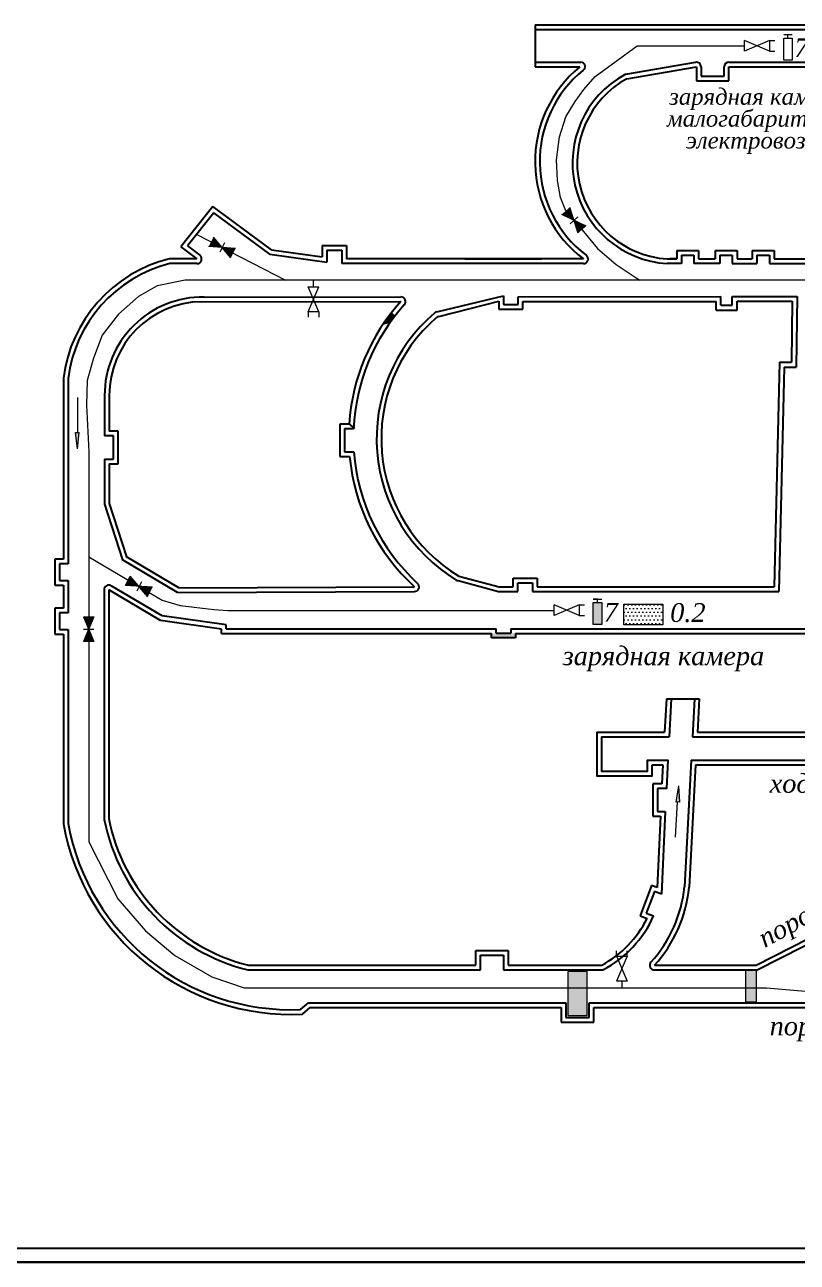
# Model space of a CAD drawing. Header units: millimetres. Extents: x -233 to 1249, y -32 to 414.
# Drawn here: x 20.4 to 185.4, y -32.4 to 231.8 of the extents above; entities that cross this region are included whole.
import ezdxf

# ---------------------------------------------------------------- set-up
doc = ezdxf.new("R2010")
doc.units = ezdxf.units.MM
for name, color, linetype, lineweight in [('Перемычки', 1, 'Continuous', 20), ('ПОТ', 1, 'Continuous', 20), ('Струя', 1, 'Continuous', 20)]:
    doc.layers.add(name, color=color, linetype=linetype, lineweight=lineweight)
doc.styles.get("Standard").update_dxf_attribs({"font": 'timesi.ttf'})

msp = doc.modelspace()

# ---------------------------------------------------------------- hatches: boundary and pattern name
for points in [[(99.52, 169.71), (98.76, 170.37, 0.018947), (96.84, 167.71), (98.29, 168.06, -0.012167)], [(125.23, 101.87), (120.05, 101.87), (120.05, 100.87), (125.23, 100.87)]]:
    msp.add_hatch(color=3).paths.add_polyline_path(points)
at = {"layer": 'Перемычки'}
for points in [[(136.39, 20.25), (140.49, 20.25), (140.49, 29.63), (136.39, 29.63)], [(174.31, 23.2), (176.64, 23.2), (176.64, 29.89), (174.31, 29.89)]]:
    msp.add_hatch(color=1, dxfattribs=at).paths.add_polyline_path(points)
at = {"layer": 'ПОТ'}
h = msp.add_hatch(color=256, dxfattribs=at)
h.paths.add_polyline_path([(137.68, 190.06), (135.92, 192.06), (135.07, 191.31)])
h.paths.add_polyline_path([(137.68, 190.06), (136.77, 192.81), (135.92, 192.06)])
h = msp.add_hatch(color=256, dxfattribs=at)
h.paths.add_polyline_path([(139.45, 188.06), (140.3, 188.81), (137.68, 190.06)])
h.paths.add_polyline_path([(138.6, 187.31), (139.45, 188.06), (137.68, 190.06)])
h = msp.add_hatch(color=256, dxfattribs=at)
h.paths.add_polyline_path([(62.56, 184.23), (60.18, 185.43), (59.67, 184.42)])
h.paths.add_polyline_path([(62.56, 184.23), (60.68, 186.44), (60.18, 185.43)])
h = msp.add_hatch(color=256, dxfattribs=at)
h.paths.add_polyline_path([(64.93, 183.04), (65.44, 184.05), (62.56, 184.23)])
h.paths.add_polyline_path([(64.43, 182.02), (64.93, 183.04), (62.56, 184.23)])
h = msp.add_hatch(color=256, dxfattribs=at)
h.paths.add_polyline_path([(44.82, 111.87), (42.44, 113.06), (41.93, 112.05)])
h.paths.add_polyline_path([(44.82, 111.87), (42.94, 114.08), (42.44, 113.06)])
h = msp.add_hatch(color=256, dxfattribs=at)
h.paths.add_polyline_path([(47.19, 110.67), (47.7, 111.69), (44.82, 111.87)])
h.paths.add_polyline_path([(46.69, 109.66), (47.19, 110.67), (44.82, 111.87)])
msp.add_hatch(color=1, dxfattribs=at).paths.add_polyline_path([(143.62, 108.42), (141.79, 108.42), (141.79, 103.72), (143.62, 103.72)])
h = msp.add_hatch(dxfattribs=at)
h.set_pattern_fill('DOTS', color=256, scale=0.5, style=0)
h.paths.add_polyline_path([(156.66, 108.12), (148.3, 108.12), (148.3, 103.7), (156.66, 103.7)])
h = msp.add_hatch(color=256, dxfattribs=at)
h.paths.add_polyline_path([(34.06, 105.41), (32.92, 105.41), (34.06, 102.75)])
h.paths.add_polyline_path([(35.19, 105.41), (34.06, 105.41), (34.06, 102.75)])
h = msp.add_hatch(color=256, dxfattribs=at)
h.paths.add_polyline_path([(34.06, 102.75), (34.06, 100.09), (35.19, 100.09)])
h.paths.add_polyline_path([(34.06, 102.75), (32.92, 100.09), (34.06, 100.09)])
at = {"layer": 'Струя'}
for points in [[(31.64, 141.25), (32.05, 144.73), (31.23, 144.73)], [(159.41, 65.88), (160.22, 65.83), (160.03, 69.32)]]:
    msp.add_hatch(color=1, dxfattribs=at).paths.add_polyline_path(points)

# ---------------------------------------------------------------- linework, layer by layer
for p, q in [((129.43, 231.79), (253.56, 231.77)), ((129.43, 231.79), (129.43, 222.79)), ((129.43, 230.79), (253.75, 230.77)), ((129.43, 223.79), (139.17, 223.79)), ((129.43, 222.79), (138.95, 222.79)), ((148.75, 221.24), (163.62, 223.77)), ((148.95, 220.26), (163.83, 222.79)), ((163.83, 222.79), (163.83, 219.82)), ((164.83, 222.79), (164.83, 220.82)), ((169.76, 220.82), (169.76, 222.79)), ((170.76, 223.79), (208.23, 223.79)), ((170.76, 222.79), (207.21, 222.79)), ((170.76, 219.82), (170.76, 222.79)), ((163.83, 219.82), (170.76, 219.82)), ((164.83, 220.82), (169.76, 220.82)), ((60.59, 193.01), (53.73, 184.4)), ((73.1, 183.77), (60.59, 193.01)), ((60.77, 191.63), (55.15, 184.58)), ((72.71, 182.82), (60.77, 191.63)), ((53.73, 184.4), (57.18, 181.79)), ((55.15, 184.58), (57.78, 182.59)), ((72.71, 182.82), (84.89, 181.07)), ((73.1, 183.77), (83.89, 182.22)), ((83.89, 184.65), (83.89, 182.22)), ((83.89, 184.65), (89.14, 184.65)), ((84.89, 183.65), (88.14, 183.65)), ((84.89, 183.65), (84.89, 181.07)), ((88.14, 183.65), (88.14, 180.79)), ((89.14, 184.65), (89.14, 181.79)), ((159.65, 183.61), (159.65, 181.79)), ((159.65, 183.61), (164.31, 183.61)), ((160.65, 182.61), (160.65, 180.79)), ((160.65, 182.61), (163.31, 182.61)), ((163.31, 182.61), (163.31, 180.79)), ((164.31, 183.61), (164.31, 181.79)), ((167.84, 183.61), (167.84, 181.79)), ((167.84, 183.61), (172.5, 183.61)), ((168.84, 182.61), (171.5, 182.61)), ((168.84, 182.61), (168.84, 180.79)), ((171.5, 182.61), (171.5, 180.79)), ((172.5, 183.61), (172.5, 181.79)), ((175.76, 183.61), (175.76, 181.79)), ((175.76, 183.61), (180.42, 183.61)), ((176.76, 182.61), (176.76, 180.79)), ((176.76, 182.61), (179.42, 182.61)), ((179.42, 182.61), (179.42, 180.79)), ((180.42, 183.61), (180.42, 181.79)), ((57.18, 181.79), (51.3, 181.79)), ((57.18, 180.79), (51.42, 180.79)), ((139.7, 180.79), (88.14, 180.79)), ((139.7, 181.79), (89.14, 181.79)), ((114.35, 181.79), (130.73, 181.79)), ((160.65, 180.79), (157.56, 180.79)), ((157.57, 181.79), (159.65, 181.79)), ((158.18, 181.79), (159.65, 181.79)), ((159.65, 181.79), (158.18, 181.79)), ((168.84, 180.79), (163.31, 180.79)), ((164.31, 181.79), (167.84, 181.79)), ((167.62, 181.79), (167.84, 181.79)), ((167.84, 181.79), (167.62, 181.79)), ((171.5, 180.79), (176.76, 180.79)), ((172.5, 181.79), (175.76, 181.79)), ((175.54, 181.79), (175.76, 181.79)), ((179.42, 180.79), (207.22, 180.79)), ((180.42, 181.79), (193.07, 181.79)), ((180.42, 181.79), (206.24, 181.79)), ((58.19, 172.66), (100.71, 172.69)), ((58.7, 173.66), (100.71, 173.69)), ((108.41, 170.48), (122.65, 173.89)), ((108.84, 169.53), (121.65, 172.76)), ((121.65, 172.76), (121.65, 171.07)), ((122.65, 173.89), (122.65, 172.07)), ((122.65, 172.07), (125.79, 172.07)), ((125.79, 173.73), (169.04, 173.74)), ((125.79, 172.07), (125.79, 173.73)), ((126.79, 172.73), (168.04, 172.74)), ((126.79, 171.07), (126.79, 172.73)), ((168.04, 170.89), (168.04, 172.74)), ((169.04, 171.89), (169.04, 173.76)), ((169.04, 171.89), (171.5, 171.89)), ((171.5, 171.89), (171.5, 173.76)), ((171.5, 173.75), (185.31, 173.75)), ((172.5, 170.89), (172.5, 172.75)), ((172.5, 172.75), (184.3, 172.75)), ((184.3, 172.75), (184.16, 159.76)), ((185.31, 173.75), (185.15, 158.68)), ((121.65, 171.07), (126.79, 171.07)), ((168.04, 170.89), (172.5, 170.89)), ((181.58, 159.75), (180.46, 111.79)), ((182.56, 158.68), (181.43, 110.79)), ((181.58, 159.76), (184.16, 159.76)), ((182.56, 158.68), (185.15, 158.68)), ((28.67, 156.32), (28.67, 117.67)), ((29.67, 156.26), (29.67, 116.67)), ((37.44, 152.66), (37.44, 144.01)), ((38.44, 152.66), (38.44, 145.01)), ((89.67, 146.55), (87.67, 146.55)), ((87.67, 146.55), (87.67, 139.62)), ((90.61, 145.55), (88.67, 145.55)), ((88.67, 145.55), (88.67, 140.62)), ((89.55, 146.67), (90.79, 145.6)), ((39.36, 144.01), (37.44, 144.01)), ((40.36, 145.01), (38.44, 145.01)), ((39.36, 139.08), (39.36, 144.01)), ((40.36, 138.08), (40.36, 145.01)), ((88.67, 140.62), (90.69, 140.62)), ((37.44, 139.08), (39.36, 139.08)), ((37.44, 139.08), (37.44, 129.46)), ((38.44, 138.08), (38.44, 129.61)), ((38.44, 138.08), (40.36, 138.08)), ((87.67, 139.62), (89.77, 139.62)), ((38.44, 129.61), (42.15, 118.18)), ((37.44, 129.46), (41.31, 117.52)), ((28.67, 117.67), (26.82, 117.67)), ((26.82, 117.67), (26.82, 112.11)), ((29.67, 116.67), (27.82, 116.67)), ((27.82, 116.67), (27.82, 113.11)), ((53.02, 110.58), (41.31, 117.52)), ((53.29, 111.58), (42.15, 118.18)), ((113.07, 114.1), (121.73, 111.79)), ((124.68, 111.79), (124.68, 113.67)), ((124.68, 113.67), (129.86, 113.67)), ((129.86, 113.67), (129.86, 111.79)), ((26.82, 112.11), (28.67, 112.11)), ((27.82, 113.11), (29.67, 113.11)), ((28.67, 112.11), (28.67, 107.22)), ((29.67, 113.11), (29.67, 106.22)), ((37.35, 111.16), (37.35, 62.3)), ((38.35, 111.16), (38.35, 62.3)), ((49.4, 104.62), (38.35, 111.16)), ((49.74, 105.58), (38.86, 112.02)), ((53.29, 111.58), (103.62, 111.79)), ((112.94, 113.11), (121.6, 110.8)), ((121.73, 111.79), (124.68, 111.79)), ((125.68, 112.67), (128.86, 112.67)), ((125.68, 110.79), (125.68, 112.67)), ((128.86, 112.67), (128.86, 110.79)), ((129.86, 111.79), (180.46, 111.79)), ((53.02, 110.58), (103.63, 110.79)), ((121.73, 110.79), (125.68, 110.79)), ((128.86, 110.79), (181.43, 110.79)), ((28.67, 107.22), (26.82, 107.22)), ((26.82, 107.22), (26.82, 101.66)), ((29.67, 106.22), (27.82, 106.22)), ((27.82, 106.22), (27.82, 102.66)), ((62.39, 102.77), (49.4, 104.62)), ((63.39, 103.64), (49.74, 105.58)), ((63.39, 102.79), (63.39, 103.64)), ((26.82, 101.66), (28.67, 101.66)), ((27.82, 102.66), (29.67, 102.66)), ((28.67, 101.66), (28.67, 61.17)), ((29.67, 102.66), (29.67, 61.25)), ((62.39, 101.79), (62.39, 102.77)), ((62.39, 101.79), (120.05, 101.81)), ((63.39, 102.79), (121.05, 102.79)), ((120.05, 100.87), (120.05, 101.81)), ((125.23, 100.87), (120.05, 100.87)), ((121.05, 101.87), (121.05, 102.79)), ((121.05, 101.87), (124.23, 101.87)), ((124.23, 102.79), (124.23, 101.87)), ((124.23, 102.79), (268.87, 102.79)), ((125.23, 101.81), (267.93, 101.85)), ((125.23, 101.81), (125.23, 100.87)), ((157.41, 87.85), (157.04, 80.79)), ((157.41, 87.85), (164.42, 87.85)), ((158.41, 87.85), (157.98, 79.79)), ((163.42, 87.85), (162.99, 79.79)), ((164.42, 87.85), (164.05, 80.79)), ((142.59, 80.79), (157.04, 80.79)), ((143.59, 79.79), (157.98, 79.79)), ((162.99, 79.79), (277.78, 79.79)), ((164.05, 80.79), (277.62, 80.79)), ((162.73, 74.79), (161.29, 47.72)), ((162.73, 74.79), (285.22, 74.79)), ((154.37, 73.79), (156.66, 73.79)), ((156.66, 73.79), (156.47, 69.72)), ((163.67, 73.79), (162.29, 47.64)), ((163.67, 73.79), (283.51, 73.79)), ((156.47, 69.72), (154.55, 69.72)), ((154.55, 69.72), (154.55, 62.79)), ((155.55, 68.72), (155.55, 63.79)), ((155.55, 63.79), (157.19, 63.79)), ((157.19, 63.79), (156.37, 46.17)), ((154.55, 62.79), (156.15, 62.79)), ((156.15, 62.79), (155.43, 47.59)), ((154.27, 48.04), (151.8, 41.56)), ((155.43, 47.59), (154.27, 48.04)), ((154.85, 46.74), (153.09, 42.14)), ((156.37, 46.17), (154.85, 46.74)), ((151.8, 41.56), (153.33, 40.98)), ((153.09, 42.14), (154.7, 41.52)), ((176.59, 31), (192.99, 39.41)), ((176.83, 30), (193.47, 38.53)), ((116.71, 31), (116.71, 34.12)), ((116.71, 34.12), (123.65, 34.12)), ((117.71, 33.12), (122.65, 33.12)), ((117.71, 30), (117.71, 33.12)), ((122.65, 33.12), (122.65, 30)), ((123.65, 34.12), (123.65, 31)), ((68.04, 30), (117.71, 30)), ((68.16, 31), (116.71, 31)), ((122.65, 30), (143.86, 30)), ((123.65, 31), (143.61, 31)), ((154.87, 31), (176.59, 31)), ((154.87, 30), (176.83, 30)), ((79.3, 21.55), (80.98, 23)), ((79.69, 20.57), (81.35, 22)), ((80.98, 23), (135.98, 23)), ((81.35, 22), (134.98, 22)), ((134.98, 22), (134.98, 18.83)), ((135.98, 23), (135.98, 19.83)), ((140.92, 19.83), (140.92, 23)), ((140.92, 23), (261.17, 23)), ((141.92, 18.83), (141.92, 22)), ((141.92, 22), (260.53, 22)), ((134.98, 18.83), (141.92, 18.83)), ((135.98, 19.83), (140.92, 19.83)), ((-230.35, -29.41), (1245.75, -29.41))]:
    msp.add_line(p, q)
at = {"lineweight": 30}
msp.add_line((-233.35, -32.41), (1248.75, -32.41), dxfattribs=at)
for points in [[(142.59, 80.79), (142.59, 71.45), (154.37, 71.45), (154.37, 73.79)], [(143.59, 79.79), (143.59, 72.45), (153.37, 72.45), (153.37, 74.79), (157.71, 74.79), (157.43, 68.72), (155.55, 68.72)]]:
    msp.add_lwpolyline(points)
for centre, radius, start, end in [((155.48, 202.59), 26.11, 129.2956, 232.7946), ((155.48, 202.59), 25.11, 129.0726, 232.7946), ((139.18, 222.87), 0.922, 300.9607, 90.6882), ((163.83, 222.79), 1, 0, 101.8017), ((170.76, 222.79), 1, 90, 180), ((158.91, 202.29), 21.54, 119.0015, 266.4177), ((158.91, 202.29), 20.54, 119.0041, 266.2504), ((148.95, 220.26), 1, 101.8017, 119.0015), ((57.18, 181.79), 1, 270, 52.8792), ((139.7, 181.79), 1, 270, 52.7946), ((58.44, 152.66), 30, 103.7653, 172.9734), ((58.44, 152.66), 29, 104.0018, 172.8531), ((58.46, 152.65), 21.01, 89.3405, 179.9826), ((58.46, 152.65), 20.01, 90.7578, 179.9826), ((132.86, 143.71), 43.28, 137.964, 176.2365), ((132.86, 143.71), 42.28, 137.964, 177.5046), ((100.71, 172.69), 1, 317.964, 90.0371), ((130.83, 143.43), 35.29, 130.5411, 238.8077), ((130.83, 143.43), 34.29, 131.0512, 238.8077), ((108.54, 169.49), 1, 97.314, 130.5411), ((108.96, 168.54), 1, 97.314, 131.0512), ((132.86, 143.71), 42.28, 184.1936, 227.5135), ((132.86, 143.71), 43.28, 185.4249, 227.5135), ((38.35, 111.16), 1, 59.3644, 180), ((103.62, 111.79), 1, 270.2208, 47.5135), ((113.07, 114.1), 1, 238.8077, 262.686), ((121.73, 111.79), 1, 262.686, 270), ((77.23, 69.84), 49.33, 190.1286, 272.8543), ((77.23, 69.84), 48.33, 190.2331, 272.4497), ((38.35, 62.3), 1, 180, 191.205), ((77.92, 70.14), 41.33, 191.205, 256.173), ((77.92, 70.14), 40.33, 191.205, 256.0018), ((133.34, 50.56), 28.09, 317.7446, 354.195), ((133.34, 50.56), 29.09, 317.7446, 354.243), ((132.52, 51.53), 23.33, 298.379, 333.113), ((132.52, 51.53), 24.33, 297.7777, 335.7221), ((154.87, 31), 1, 137.7446, 270)]:
    msp.add_arc(centre, radius, start, end)
at = {"layer": 'Перемычки', "color": 1}
for points in [[(136.39, 20.25), (140.49, 20.25), (140.49, 29.63), (136.39, 29.63)], [(176.64, 29.89), (174.31, 29.89), (174.31, 23.2), (176.64, 23.2)]]:
    msp.add_lwpolyline(points, close=True, dxfattribs=at)
at = {"layer": 'ПОТ'}
for p, q in [((142.22, 220.74), (151.15, 227.29)), ((151.15, 227.29), (174.13, 227.29)), ((179.46, 228.43), (174.13, 226.16)), ((179.46, 226.16), (174.13, 228.43)), ((179.46, 228.43), (180.6, 228.43)), ((182.47, 229.68), (184.29, 229.68)), ((183.38, 228.94), (183.38, 229.68)), ((179.46, 226.16), (180.6, 226.16)), ((139.79, 217.98), (142.22, 220.74)), ((137.97, 215.42), (139.79, 217.98)), ((135.97, 212.12), (137.97, 215.42)), ((134.6, 207.85), (135.97, 212.12)), ((133.92, 202.95), (134.6, 207.85)), ((134.15, 198.56), (133.92, 202.95)), ((134.78, 194.92), (134.15, 198.56)), ((135.96, 192.06), (134.78, 194.92)), ((140.3, 188.81), (135.07, 191.31)), ((138.6, 187.31), (136.77, 192.81)), ((137.7, 190.07), (142.74, 183.99)), ((64.43, 182.02), (60.68, 186.44)), ((65.44, 184.05), (59.67, 184.42)), ((142.74, 183.99), (146.72, 180.62)), ((146.72, 180.62), (150.78, 177.91)), ((54.64, 177.24), (48.66, 176.05)), ((264.17, 177.24), (54.64, 177.24)), ((82.06, 175.85), (82.06, 177.24)), ((150.78, 177.91), (151.77, 177.24)), ((48.66, 176.05), (44.71, 173.76)), ((83.19, 170.52), (80.92, 175.85)), ((80.92, 170.52), (83.19, 175.85)), ((44.71, 173.76), (40.44, 169.97)), ((40.44, 169.97), (36.97, 165.49)), ((80.92, 170.52), (80.92, 169.38)), ((83.19, 170.52), (83.19, 169.38)), ((36.97, 165.49), (35.08, 160.6)), ((35.08, 160.6), (33.77, 155.83)), ((33.77, 155.83), (33.62, 150.59)), ((33.62, 150.59), (34.06, 140.6)), ((34.06, 140.6), (34.06, 57.34)), ((34.06, 118.19), (49.77, 108.96)), ((46.69, 109.66), (42.94, 114.08)), ((47.7, 111.69), (41.93, 112.05)), ((49.77, 108.96), (53.6, 107.83)), ((142.7, 109.16), (141.79, 109.16)), ((141.79, 109.16), (143.61, 109.16)), ((142.7, 108.42), (142.7, 109.16)), ((53.6, 107.83), (60.76, 106.96)), ((60.76, 106.96), (63.76, 106.71)), ((63.76, 106.71), (133.45, 106.77)), ((138.78, 107.91), (133.45, 105.64)), ((138.78, 105.64), (133.45, 107.91)), ((138.78, 107.91), (139.92, 107.91)), ((32.92, 105.41), (35.19, 100.09)), ((35.19, 105.41), (32.92, 100.09)), ((138.78, 105.64), (139.92, 105.64)), ((34.06, 57.34), (40.28, 45.17)), ((40.28, 45.17), (46.17, 38.37)), ((46.17, 38.37), (52.45, 33.05)), ((52.45, 33.05), (60.38, 28.52)), ((146.76, 32.93), (146.76, 34.07)), ((146.76, 32.93), (149.03, 27.6)), ((149.03, 32.93), (146.76, 27.6)), ((149.03, 32.93), (149.03, 34.07)), ((60.38, 28.52), (67.23, 26.2)), ((147.89, 27.6), (147.89, 26.2)), ((67.23, 26.2), (78.02, 26.2)), ((78.02, 26.2), (144.93, 26.2)), ((144.93, 26.2), (178.81, 26.2)), ((178.81, 26.2), (188.78, 25.35))]:
    msp.add_line(p, q, dxfattribs=at)
at = {"layer": 'ПОТ', "lineweight": 18}
for p, q in [((138.53, 190.81), (136.84, 189.31)), ((63.06, 185.24), (62.05, 183.22)), ((45.32, 112.88), (44.31, 110.86)), ((32.92, 102.75), (35.19, 102.75))]:
    msp.add_line(p, q, dxfattribs=at)
at = {"layer": 'ПОТ', "color": 1}
msp.add_line((57.12, 187.04), (76.07, 177.24), dxfattribs=at)
at = {"layer": 'ПОТ'}
for points in [[(174.13, 226.16), (174.13, 228.43)], [(179.46, 228.43), (179.46, 226.16)], [(80.92, 175.85), (83.19, 175.85)], [(83.19, 170.52), (80.92, 170.52)], [(41.93, 112.05), (42.94, 114.08)], [(133.45, 105.64), (133.45, 107.91)], [(138.78, 107.91), (138.78, 105.64)], [(32.92, 105.41), (35.19, 105.41)], [(35.19, 100.09), (32.92, 100.09)], [(146.76, 32.93), (149.03, 32.93)], [(149.03, 27.6), (146.76, 27.6)]]:
    msp.add_lwpolyline(points, dxfattribs=at)
for points in [[(182.47, 228.94), (184.29, 228.94), (184.29, 224.23), (182.47, 224.23)], [(141.79, 108.42), (143.62, 108.42), (143.62, 103.72), (141.79, 103.72)], [(148.3, 108.12), (156.66, 108.12), (156.66, 103.7), (148.3, 103.7)]]:
    msp.add_lwpolyline(points, close=True, dxfattribs=at)
at = {"layer": 'Струя'}
for p, q in [((31.64, 152.23), (31.64, 144.73)), ((31.64, 141.25), (31.23, 144.73)), ((31.23, 144.73), (32.05, 144.73)), ((31.64, 141.25), (32.05, 144.73)), ((160.03, 69.32), (159.41, 65.88)), ((160.03, 69.32), (160.22, 65.83)), ((159.36, 58.36), (159.82, 65.85)), ((160.22, 65.83), (159.41, 65.88))]:
    msp.add_line(p, q, dxfattribs=at)

# ---------------------------------------------------------------- texts
for s, p in [('зарядная камера', (135.28, 95.05)), ('ходок для чистки зумпфа', (179.48, 67.82)), ('порожн. ветвь. опрок. №1', (179.48, 16.04))]:
    msp.add_text(s, height=4).set_placement(p)
msp.add_text('порожн. ветвь', height=4, rotation=28.732).set_placement((178.42, 34.67))
at = {"insert": (176.84, 218.2), "char_height": 3.5, "width": 45.9416, "attachment_point": 2, "line_spacing_factor": 0.8}
msp.add_mtext('{\\fTimes New Roman|b0|i1|c204|p18;зарядная камера\\Pмалогабаритных\\Pэлектровозов}', dxfattribs=at)
at = {"layer": 'ПОТ'}
for s, p in [('7', (184.73, 224.88)), ('7', (144.05, 104.36)), ('0.2', (158.23, 104.3))]:
    msp.add_text(s, height=4, dxfattribs=at).set_placement(p)

doc.saveas('drawing.dxf')
